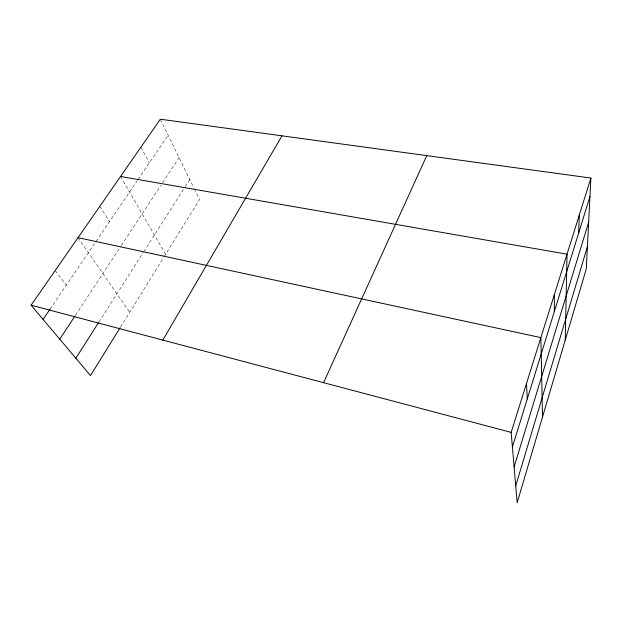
<?xml version="1.0" encoding="UTF-8"?>
<svg xmlns="http://www.w3.org/2000/svg" width="622" height="622" viewBox="0 0 622 622"><rect width="100%" height="100%" fill="white"/><g stroke="black" fill="none" stroke-linecap="round" stroke-linejoin="round"><path stroke-width="0.47" stroke-dasharray="3.11 2.33" d="M120.614 326.931L163.586 257.562M164.084 256.746L199.53 199.522L194.429 189.072M98.914 322.04L143.2 252.548M143.705 251.755L184.672 187.471M185.177 186.678L189.757 179.494M75.542 315.183L120.87 246.234M121.399 245.433L161.051 185.123M162.645 182.697L179.105 157.661M50.102 309.064L95.438 242.308M95.975 241.507L137.563 180.263M138.092 179.478L168.15 135.215M55.164 270.57L66.313 285.195M78.038 237.651L129.695 312.275M99.808 206.325L109.472 221.626M120.544 176.477L165.592 254.32M140.914 147.165L149.303 162.972M160.336 119.214L194.002 188.202"/><path stroke-width="0.93" d="M554.319 311.622L554.357 294.618M565.235 340.117L567.031 254.188L120.544 176.477M578.654 233.04L579.323 214.987M590.9 178.055L586.282 268.883L517.162 502.786L511.167 432.383L590.9 178.055L160.336 119.214L31.1 305.2L90.485 375.587L120.116 327.747M515.716 485.868L587.417 246.646M514.106 466.959L588.661 222.101M512.404 446.977L589.959 196.513M323.557 382.685L426.762 155.624M162.832 340.102L281.984 135.837M75.845 358.233L98.4 322.849M59.766 339.177L75.013 315.976M43.081 319.405L50.102 309.064M78.038 237.651L540.876 337.622L542.516 416.981M31.1 305.2L511.167 432.383M526.507 383.447L527.269 398.982"/></g></svg>
